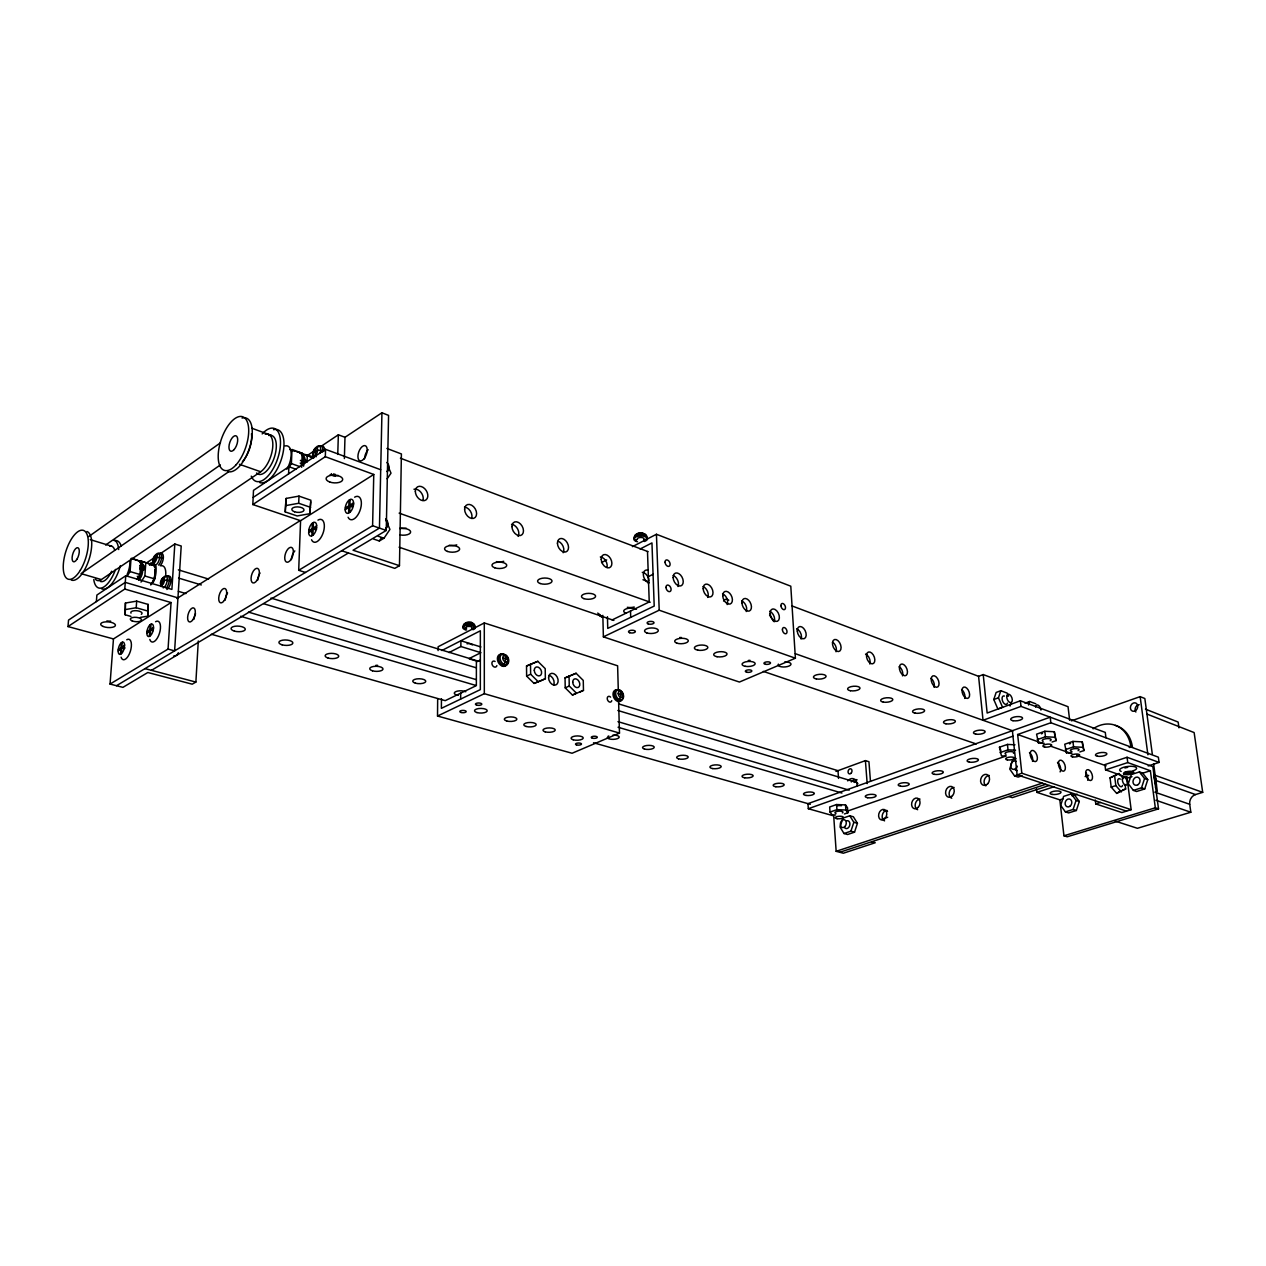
<?xml version="1.0" encoding="UTF-8"?>
<svg xmlns="http://www.w3.org/2000/svg" width="1266" height="1266" viewBox="0 0 1266 1266"><rect width="100%" height="100%" fill="white"/><g stroke="black" fill="none" stroke-linecap="round" stroke-linejoin="round"><path stroke-width="1.5" d="M460.65 699.085L460.682 693.182M448.987 652.576L460.871 646.515L460.903 640.754L480.89 646.958M618.583 700.399L619.485 733.077L572.074 753.254L437.514 716.034L437.672 698.705M438.099 650.582L438.147 646.736L484.292 622.951L617.618 665.789L618.314 690.777M441.454 698.658L441.375 708.343L480.336 689.622L480.352 630.785L441.85 650.502M341.662 550.742L394.786 568.371L399.47 565.696L401.401 453.956L386.905 448.465M399.47 565.696L353.056 550.219L386.257 530.454L388.567 415.39L381.936 412.779L344.985 437.292L338.354 434.792L320.662 446.613M373.771 474.465L300.58 520.706L298.697 570.301L372.6 525.722L373.771 474.465L325.315 456.694L252.82 504.548L253.501 490.353L288.885 466.711L296.26 469.354M373.565 539.031L379.325 540.978L383.994 538.224L389.928 529.425L385.814 519.883M381.936 412.779L379.452 528.096L116.488 685.713M349.717 512.413L349.875 506.811L353.499 504.564M353.325 506.321L349.922 505.118L350.081 499.548M344.368 458.561L344.985 437.292M348.625 513.094L348.783 507.492L345.191 509.739M345.238 508.046L348.83 505.799L348.989 500.228M337.753 454.431L338.354 434.792M325.315 456.694L325.568 449.351L380.702 469.733M309.79 513.711L310.898 500.244L298.982 496.114L286.243 498.408L285.546 504.802L285.246 511.923L297.146 515.958L309.79 513.711L310.676 501.842M311.895 535.819L312.101 530.312L308.651 532.448M312.101 531.926L308.714 530.786L312.148 528.65L312.354 523.159M315.123 455.475L315.978 447.848A4.178 2.026 -70.7 0 1 317.56 449.335L317.481 451.234A4.178 2.026 -70.7 0 1 315.123 455.475L314.522 455.744A4.178 2.026 -70.7 0 1 312.955 454.257L313.019 452.358A4.178 2.026 -70.7 0 1 315.376 448.132M312.955 535.17L313.145 529.663L316.611 527.511M316.595 529.141L313.208 527.985L313.398 522.51M307.052 462.09L307.321 455.048L299.9 453.212L308.303 456.282M310.645 507.381L298.697 503.267L298.982 496.114M301.688 467.281L302.226 453.196L291.987 449.462L291.402 463.593L288.411 468.167M285.246 511.923L286.243 498.408M288.585 473.911L288.885 466.711M636.086 541.357L636.165 539.759M110.047 684.067L168.061 649.078L171.052 602.553L113.465 638.934L110.047 684.067L122.913 687.359L147.837 672.499L192.21 684.178L195.882 682.073L198.287 641.007M168.061 649.078L174.613 650.882L181.212 546.01L174.819 544L171.891 589.418L125.761 575.745L96.881 595.052L96.358 601.603M162.238 584.987L163.203 577.85A3.83 1.693 -72.9 0 1 164.438 579.401L164.311 581.189A3.83 1.693 -72.9 0 1 162.238 584.987L161.906 585.114A3.83 1.693 -72.9 0 1 160.529 583.642L160.64 581.854A3.83 1.693 -72.9 0 1 162.697 578.071M301.181 464.305L302.859 463.91L303.049 461.204L300.39 460.397M150.765 584.971L154.642 578.894L155.528 565.918L139.94 560.711L155.528 565.918M140.368 617.412L147.837 616.146L148.138 604.42L136.681 601.128L125.413 603.043L125.207 614.801L130.936 616.415M147.837 616.146L148.138 604.42M149.356 636.387L149.704 631.307L146.888 633.047M150.243 632.43L146.983 631.512L149.815 629.756L150.148 624.692M154.689 562.12L155.639 555.094A3.782 1.662 -72.7 0 1 156.842 556.581L156.715 558.353A3.782 1.662 -72.7 0 1 154.689 562.12L154.199 562.341A3.782 1.662 -72.7 0 1 152.996 560.838L153.123 559.081A3.782 1.662 -72.7 0 1 155.148 555.315M150.211 635.849L150.559 630.769L153.392 629.012M151.018 624.154L150.67 629.234L153.502 627.461M124.923 609.642L136.206 607.743L136.681 601.128M137.06 579.1L139.956 574.511L140.89 561.487L131.791 558.243M141.001 582.075L144.862 575.983L145.78 562.959M177.952 597.869L125.271 582.392L68.538 620.087L67.984 626.559L124.78 589.054L125.761 575.745M120.507 654.237L120.871 649.221L118.165 650.914M121.504 650.265L118.276 649.395L120.998 647.717L121.362 642.717M121.33 653.715L121.71 648.714L124.432 647.021M125.049 648.065L121.821 647.195L122.185 642.21M125.207 614.801L125.413 603.043M127.17 576.172L130.082 571.567L131.031 558.496L140.89 561.487M465.223 629.661L465.35 628.173M507.35 662.814L507.302 663.305A6.425 4.621 63.2 0 1 501.779 665.932A6.425 4.621 63.2 0 1 497.38 658.716L497.538 657.244A6.425 4.621 63.2 0 1 503.71 654.997M623.062 695.145L622.999 695.889A3.244 2.231 65.9 0 1 621.353 697.487L620.103 697.107A3.244 2.231 65.9 0 1 618.219 693.641L618.283 692.882A3.244 2.231 65.9 0 1 619.929 691.299L621.195 691.679A3.244 2.231 65.9 0 1 623.062 695.145L618.219 693.641M331.186 475.288L331.375 473.626M313.177 456.409L313.288 453.323M508.125 659.633L508.03 660.409A3.418 2.453 63.2 0 1 506.147 662.055L504.77 661.627A3.418 2.453 63.2 0 1 502.76 657.972L502.855 657.181A3.418 2.453 63.2 0 1 504.738 655.551L506.115 655.994A3.418 2.453 63.2 0 1 508.125 659.633L502.76 657.972M161.146 586.601A6.203 2.769 -72.9 0 1 160.924 585.446L161.114 582.55A6.203 2.769 -72.9 0 1 164.469 576.394L165.276 576.046A6.203 2.769 -72.9 0 1 167.27 578.546L167.08 581.458A6.203 2.769 -72.9 0 1 163.725 587.63L163.172 587.851M153.613 563.766A6.14 2.706 -72.7 0 1 153.392 562.642L153.597 559.794A6.14 2.706 -72.7 0 1 156.889 553.685L157.696 553.321A6.14 2.706 -72.7 0 1 159.658 555.742L159.469 558.623A6.14 2.706 -72.7 0 1 156.145 564.747M138.659 579.385L141.349 571.251L141.57 568.75L140.178 569.352L140.067 567.548L142.188 566.25L144.15 567.342L144.277 569.494L142.14 570.491M1028.546 705.004L1029.638 701.506L1035.81 703.817M1010.062 706.048L1011.202 702.503M844.011 833.519L850.926 831.176L853.838 822.283L849.803 815.779L842.903 818.153L840.023 826.999L844.011 833.519L847.603 834.5L854.534 832.173L857.43 823.296L853.395 816.792L849.803 815.779M1065.402 811.886L1073.109 809.449L1076.068 800.428L1071.289 793.909L1063.614 796.393L1060.671 805.35L1065.402 811.886L1068.646 812.914L1076.353 810.493L1079.297 801.489L1074.517 794.985L1071.289 793.909M1133.387 790.395L1141.521 787.816L1144.559 778.558L1139.432 771.928L1131.329 774.539L1128.307 783.749L1133.387 790.395L1136.583 791.503L1144.733 788.94L1147.756 779.682L1142.628 773.067L1139.432 771.928M1000.805 690.714L996.136 692.47L993.794 699.528L997.861 708.976L1002.545 707.267L998.463 697.788L1000.805 690.714L1007.15 693.103L1008.511 696.237M379.325 540.978L381.303 538.05M387.111 478.801L391.02 473.183L387.918 465.999M139.656 565.918L141.65 564.13L143.659 565.38L144.15 567.342M88.699 536.594L220.474 442.799M473.88 627.794L474.671 627.24A6.093 2.453 0.5 0 0 472.107 624.138A6.093 2.453 0.5 0 0 464.226 624.724L463.435 625.277A6.093 2.453 0.5 0 0 464.226 627.714M105.632 545.029L220.363 464.939M228.165 472.107L81.071 573.64L101.375 579.575L260.669 471.759A20.509 9.542 -71 0 0 272.601 448.354A20.509 9.542 -71 0 0 265.243 434.206M646.356 540.455L645.676 540.914A6.821 3.038 -1.7 0 1 644.331 541.468M1123.385 778.558L1119.002 773.526L1110.045 777.894L1111.184 787.104L1116.691 793.402L1125.664 789.003L1125.063 784.398M1116.691 793.402L1119.571 791.44M145.764 563.402L157.063 555.853M160.291 553.701L174.819 544M307.796 455.206L312.623 451.978M253.153 497.443L325.568 449.351M502.46 666.185L505.466 661.944L505.435 655.661L503.282 654.031A5.555 4.004 63.2 0 0 500.212 656.674L500.07 657.94A5.555 4.004 63.2 0 0 503.33 663.875L505.593 664.571A5.555 4.004 63.2 0 0 508.647 661.912L508.79 660.63A5.555 4.004 63.2 0 0 505.545 654.728L502.412 654.38M1110.045 777.894L1119.002 773.526M176.892 598.549L300.058 520.69M646.135 538.889L646.467 538.683A6.615 2.959 -1.7 0 0 644.362 534.932A6.615 2.959 -1.7 0 0 635.69 535.597L634.709 536.262A6.615 2.959 -1.7 0 0 635.057 539.205M121.821 647.195L124.543 645.502M313.208 527.985L316.674 525.833M349.922 505.118L353.531 502.871M617.761 701.411L620.736 697.408L620.562 691.378L619.485 689.954L617.444 690.097M151.461 670.331L348.419 552.989M601.524 562.563L606.667 559.904M632.414 546.643L656.437 534.268L790.791 586.205L795.396 658.209L739.423 682.042L603.376 636.861L602.838 615.355M640.09 549.001L651.958 542.908L654.205 606.066L607.743 628.395L607.443 616.7M468.958 658.652L480.874 652.686L460.871 646.515M480.352 660.029L476.396 661.991L476.364 685.602L445.236 700.652L211.343 634.25M648.366 576.616L653.082 574.289M612.127 619.929L649.236 601.967L647.496 551.533M526.529 666.011L537.828 661.327L545.219 668.638L545.345 678.718L541.342 680.602L534.062 683.418L526.624 676.123L526.529 666.011L537.828 661.327M437.514 716.034L484.324 693.689L619.485 733.077M603.376 636.861L659.206 610.196L795.396 658.209M526.624 676.123L530.628 674.208L530.517 664.08M303.286 463.372L305.739 462.217L305.517 459.906L301.64 454.731L304.821 457.817M534.062 683.418L545.345 678.718M583.468 690.366L572.454 695.018L565.222 687.865L565.047 677.896L576.093 673.275L583.262 680.428L583.468 690.366L579.448 692.201M576.093 673.275L565.047 677.896M565.222 687.865L569.241 686.014L569.067 676.028M301.34 461.963L303.049 461.204M572.454 695.018L576.473 693.198L569.241 686.014M158.535 553.495L159.437 553.1A6.884 3.038 -72.7 0 1 161.652 557.356A6.884 3.038 -72.7 0 1 158.63 565.095M160.149 553.796L161.083 553.384A7.09 3.133 -72.7 0 1 163.361 557.768A7.09 3.133 -72.7 0 1 160.244 565.744M167.745 576.473L168.695 576.077A7.185 3.212 -72.9 0 1 170.942 581.458A7.185 3.212 -72.9 0 1 166.89 589.481M1069.659 720.338L1068.045 706.713L983.223 674.556L978.586 676.329L983.033 720.275L1020.997 706.396L1158.358 757.163L1159.07 762.417L1148.199 765.946M993.794 699.528L998.463 697.788M1105.946 737.793L1105.281 732.413L1020.38 700.778L987.148 713.027L983.223 674.556M835.971 771.405L865.406 760.613L868.935 761.721L870.454 781.233M1025.001 703.2L1029.638 701.506M1159.07 762.417L1050.843 722.744L1050.21 717.189L807.977 803.641L808.309 808.721L1012.974 736.163M1126.93 776.849L1131.155 809.686L1021.82 773.225L1017.642 734.517L1050.843 722.744M1071.416 720.845L1140.144 696.632L1144.844 698.515L1152.329 754.267M844.406 813.959L847.856 812.772L847.492 807.692L845.514 804.907L836.573 804.543L829.673 806.98L830.037 812.06L832.078 814.813L835.639 814.956M1005.188 756.055L1001.453 755.865L999.46 747.225L1007.451 744.424L1014.984 744.788M1052.046 742.034L1056.176 740.61L1054.341 731.748L1044.83 731.257L1036.585 734.169L1038.484 742.984L1044.149 743.269M830.037 812.06L836.937 809.654L845.878 810.018L847.856 812.772M1000.029 752.653L1008.021 749.852L1015.554 750.216M1037.202 739.645L1045.447 736.765L1054.974 737.255L1056.176 740.61M846.701 811.364L1006.375 755.913M1016.028 758.461L1012.832 759.568L1009.714 769.079L1014.572 775.916L1018.117 777.087L1022.121 775.694M1079.866 751.941L1083.981 750.548L1082.272 741.876L1072.935 741.401L1064.738 744.234L1066.494 752.874L1072.065 753.159M1065.371 749.646L1073.584 746.829L1082.921 747.304L1083.981 750.548M882.149 819.149L887.719 817.266M1014.572 775.916L1021.82 773.225M808.309 808.721L833.693 815.874L836.161 851.322L1042.203 783.148M839.769 852.271L1045.732 784.319M1036.506 788.94L1036.886 792.374L1059.832 799.843L1063.946 835.782L1067.206 836.779L1158.517 808.863L1152.851 766.626L1127.072 757.274L1104.902 764.585L1105.566 769.855L1128.259 777.83L1131.946 776.644M1049.245 785.49L1012.325 797.627L1008.796 796.504M1036.886 792.374L1054.372 786.645M1085.12 776.564L1088.681 775.393M1105.566 769.855L1127.753 762.575L1150.367 770.725L1155.32 807.787L1158.517 808.863M1124.129 774.191L1127.721 773.02L1125.221 772.133M1132.405 771.5L1128.813 772.671L1126.313 771.785M1124.888 774.46L1128.465 773.289L1130.965 774.175M1133.165 771.769L1129.557 772.94L1132.057 773.827M1059.832 799.843L1063.313 798.719M1071.97 795.808L1077.255 794.241M1141.157 773.684L1150.367 770.725M1111.184 787.104L1115.837 785.616L1121.344 791.93M1122.562 789.984L1125.664 789.003M1095.296 800.017L1095.77 803.926L1100.407 802.454M1131.155 809.686L1121.898 812.55L1095.77 803.926M1155.225 780.252L1195.515 794.557L1202.7 792.358L1194.139 732.571L1146.933 714.056M1063.946 835.782L1155.32 807.787M1195.515 794.557A8.071 6.821 -69.1 0 0 1189.708 804.29L1190.815 812.234L1137.406 828.296L1115.14 821.08M285.942 505.561L298.697 503.267M599.293 614.137A6.567 4.447 63.7 0 0 602.822 617.08L600.559 616.4A5.839 3.956 63.7 0 1 597.821 613.013M140.352 563.022L143.659 565.38M602.838 617.175L599.831 615.118A3.592 2.437 63.6 0 1 599.166 614.564M137.25 576.346L139.814 576.932M472.376 623.616A3.339 1.345 0.5 0 0 471.712 622.603L470.351 622.176A3.339 1.345 0.5 0 0 466.426 622.571L465.983 622.872A3.339 1.345 0.5 0 0 465.761 623.568M171.037 580.572L164.438 580.239L160.513 582.803L160.893 584.069M163.361 557.768L156.857 557.42L152.98 559.999L153.376 561.297M296.671 451.82L302.226 453.196M309.98 456.899L313.715 457.817L306.958 455.301M145.004 668.622L195.882 682.073M836.161 851.322L843.346 853.221L875.217 842.745L871.641 841.763M120.998 647.717L124.226 648.588M67.984 626.559L113.465 638.934M850.926 831.176L854.534 832.173M149.815 629.756L153.059 630.674M646.293 536.357A5.887 2.643 -1.7 0 0 645.502 534.394L642.147 532.939A3.608 1.63 -1.7 0 0 637.811 533.382L637.273 533.746A3.608 1.63 -1.7 0 0 637.051 534.996M853.838 822.283L857.43 823.296M593.532 742.762L810.303 804.306M136.206 607.743L147.679 611.019M124.78 589.054L171.052 602.553M883.779 810.272L887.561 811.379M240.556 616.273L475.794 685.428M618.077 727.254L841.937 793.054M178.364 591.333L185.944 593.58M248.468 612.111L475.858 679.525M617.982 721.652L849.154 790.174M130.082 571.567L139.956 574.511M144.862 575.983L154.642 578.894M300.2 463.119L302.859 463.91M178.601 578.087L201.326 584.939M263.803 603.771L475.858 667.688M617.855 710.479L856.433 782.388M178.364 569.858L208.605 579.068M270.971 598.058L478.88 661.343M618.742 703.928L837.981 770.678L838.535 778.416M469.939 659.048L477.424 661.327M90.234 539.633L111.756 546.216M298.697 570.301L305.454 572.454M1073.109 809.449L1076.353 810.493M1076.068 800.428L1079.297 801.489M1126.518 811.126L1017.104 774.824L1012.389 730.688M312.148 528.65L315.535 529.789M252.82 504.548L300.58 520.706M399.059 547.181L613.883 620.419M763.319 671.376L976.276 743.965M378.233 536.246L383.994 538.224M1155.905 800.239L1190.815 812.234M372.6 525.722L386.257 530.454M1154.829 792.136L1189.708 804.29M1141.521 787.816L1144.733 788.94M348.83 505.799L352.233 507.001M239.48 464.305L260.669 471.759M1144.559 778.558L1147.756 779.682M1017.642 734.517L1043.453 743.648M1050.827 746.244L1071.115 753.428M1076.654 755.391L1106.152 765.819M399.138 513.141L650.233 602.22M795.317 653.683L1012.942 730.893M291.402 463.593L299.979 466.663M1155.162 775.33L1202.7 792.358M642.954 579.765L648.477 581.774M307.321 455.048L314.063 457.517M289.708 449.509L294.82 451.361M252.045 428.304L271.335 435.393M400.42 458.213L648.018 551.628M792.136 605.987L978.76 676.392M139.545 573.688L140.748 574.163M1145.445 709.15L1178.155 722.063L1178.963 727.823M144.277 569.494L142.314 568.497L141.65 564.13L139.545 561.724L141.697 563.148M302.321 455.57L303.745 456.346M471.11 622.35L473.373 623.537A5.428 2.2 0.5 0 1 474.07 625.705M305.739 462.217L303.777 460.966L302.796 456.314M140.748 562.595L142.821 563.956M303.539 458.545L305.517 459.906M530.628 674.208L538.066 681.535M769.57 615.102L773.526 621.258M999.46 747.225L1000.9 750.469M1155.447 783.971L1155.763 785.79M1153.611 763.841L1157.314 791.345M1140.144 696.632L1147.898 754.789M645.233 536.626L644.521 533.888L643.239 533.524A5.887 2.643 -1.7 0 0 636.181 534.268L635.31 534.853A5.887 2.643 -1.7 0 0 634.946 536.879M1127.072 757.274L1127.753 762.575M1114.681 776.39L1115.837 785.616M313.082 454.953L312.892 453.37L317.608 450.221L324.682 450.68A7.833 3.814 -70.6 0 0 321.611 446.202M1082.272 741.876L1082.921 747.304M1072.935 741.401L1073.584 746.829M1066.083 749.282L1066.494 752.874M1054.341 731.748L1054.974 737.255M1044.83 731.257L1045.447 736.765M1038.073 739.344L1038.484 742.984M1020.38 700.778L1020.997 706.396M1007.451 744.424L1008.021 749.852M472.898 625.705L472.392 623.109L471.158 622.825A5.428 2.2 0.5 0 0 464.764 623.458L464.052 623.964A5.428 2.2 0.5 0 0 464.052 625.641M865.406 760.613L867.178 783.607M845.514 804.907L845.878 810.018M836.573 804.543L836.937 809.654M656.437 534.268L659.206 610.196M630.515 611.035L630.705 617.365M484.292 622.951L484.324 693.689M1071.938 751.498A4.399 1.44 -6.2 0 1 1071.273 749.519A4.399 1.44 -6.2 0 1 1077.429 748.697A4.399 1.44 -6.2 0 1 1078.094 750.675M1007.451 703.073A4.431 2.437 69.1 0 1 1004.318 703.674A4.431 2.437 69.1 0 1 1002.086 698.436A4.431 2.437 69.1 0 1 1004.429 696.047M1017.231 770.598A4.32 3.355 -71 0 1 1014.936 769.412M1017.342 766.183A4.336 3.355 -71.1 0 1 1012.531 769.174A4.336 3.355 -71.1 0 1 1011.217 763.445A4.336 3.355 -71.1 0 1 1016.266 761.452M385.719 518.854A6.077 4.415 57.1 0 1 385.529 528.144M354.607 497.19A12.201 6.172 -71.2 0 1 361.316 501.858A12.201 6.172 -71.2 0 1 356.458 516.797A12.201 6.172 -71.2 0 1 348.087 517.24M126.758 639.757A10.619 4.653 -73.8 0 1 131.411 644.536A10.619 4.653 -73.8 0 1 127.201 657.513A10.619 4.653 -73.8 0 1 121.093 657.181M317.94 520.136A11.932 5.919 -71.7 0 1 324.302 524.836A11.932 5.919 -71.7 0 1 319.554 539.443A11.932 5.919 -71.7 0 1 311.563 539.759M155.576 621.717A10.808 4.827 -73.5 0 1 160.481 626.496A10.808 4.827 -73.5 0 1 156.193 639.726A10.808 4.827 -73.5 0 1 149.815 639.472M1043.152 741.37A4.463 1.488 -6.1 0 1 1043.738 739.281A4.463 1.488 -6.1 0 1 1049.736 738.743A4.463 1.488 -6.1 0 1 1050.179 740.721M101.375 579.575A18.531 7.802 -72.9 0 1 95.314 579.037M251.491 433.732A20.683 9.448 -71 0 1 242.423 461.679M86.958 531.498A25.526 10.508 -72.8 0 1 88.952 559.73A25.526 10.508 -72.8 0 1 71.213 580.018M113.845 539.775A25.273 10.666 -72.9 0 1 118.672 549.539M115.538 569.399A25.273 10.666 -72.9 0 1 102.815 587.519A25.273 10.666 -72.9 0 1 93.763 579.543M109.667 546.089A18.499 7.818 -72.9 0 1 114.652 549.982M111.63 571.219A18.499 7.818 -72.9 0 1 100.331 581.395M114.32 540.645A25.241 10.698 -72.9 0 1 121.156 545.915M120.365 565.633A25.241 10.698 -72.9 0 1 101.597 588.801M129.892 560.648A14.432 6.188 -72.9 0 1 127.075 574.558M110.664 621.131A7.406 2.849 4.7 0 1 106.866 620.91M338.259 475.462A8.308 3.877 3.3 0 1 330.015 474.829M364.576 458.719A8.007 4.035 -70.4 0 1 368.169 449.715M194.141 619.106A7.311 3.371 -73.2 0 1 195.534 613.725M225.269 600.052A7.454 3.513 -72.9 0 1 227.564 592.979M291.386 559.588A7.754 3.798 -72.1 0 1 294.836 550.9M257.663 580.224A7.596 3.656 -72.5 0 1 260.005 573.023M985.818 785.854A5.665 4.352 -72 0 1 984.457 779.65A5.665 4.352 -72 0 1 989.221 775.472M884.57 820.874A5.412 3.972 -74.3 0 1 882.339 815.035A5.412 3.972 -74.3 0 1 886.912 810.398M951.731 798.229A5.57 4.225 -72.9 0 1 949.294 792.263A5.57 4.225 -72.9 0 1 954.105 787.452M917.66 809.718A5.491 4.099 -73.6 0 1 915.334 803.815A5.491 4.099 -73.6 0 1 920.018 799.099M837.443 805.73A5.365 1.693 -3.8 0 1 841.479 805.714M621.622 699.781A6.093 4.194 65.9 0 1 616.558 700.842A6.093 4.194 65.9 0 1 613.029 694.338L613.14 692.913A6.093 4.194 65.9 0 1 618.631 690.65M508.157 662.719A6.235 4.494 63.2 0 1 502.808 665.267A6.235 4.494 63.2 0 1 498.535 658.273L498.693 656.848A6.235 4.494 63.2 0 1 502.76 653.921A6.235 4.494 63.2 0 1 507.65 658.241M474.845 628.696A6.283 2.532 0.4 0 0 472.202 625.499A6.283 2.532 0.4 0 0 464.068 626.1L463.245 626.67A6.283 2.532 0.4 0 0 466.648 629.993M474.022 629.265A6.283 2.532 0.4 0 1 472.867 629.708M467.091 643.84A3.149 1.25 0.4 0 1 470.588 643.777A3.149 1.25 0.4 0 1 472.139 645.027M466.568 628.442A3.133 1.266 0.4 0 1 466.932 626.733A3.133 1.266 0.4 0 1 471.189 626.765A3.133 1.266 0.4 0 1 471.538 628.474M549.302 675.364A6.219 4.399 64.6 0 1 553.574 685.222M496.873 665.6A3.197 2.31 63.2 0 1 493.787 666.739A3.197 2.31 63.2 0 1 491.999 662.593A3.197 2.31 63.2 0 1 495.085 661.469M611.747 700.636A3.038 2.105 65.9 0 1 608.819 701.649A3.038 2.105 65.9 0 1 607.427 697.408A3.038 2.105 65.9 0 1 610.608 697.139M130.999 613.155A5.65 2.2 4.5 0 1 137.06 610.75A5.65 2.2 4.5 0 1 141.349 614.311M142.647 569.637A7.169 3.118 -72.9 0 1 138.548 580.144M149.657 563.655A14.306 6.283 -72.9 0 1 155.845 567.184A14.306 6.283 -72.9 0 1 153.297 582.344M458.245 695.382A6.409 2.39 0.3 0 1 455.586 691.711A6.409 2.39 0.3 0 1 465.761 691.742M612.871 735.15A5.966 2.105 -1.6 0 1 619.185 736.97A5.966 2.105 -1.6 0 1 613.614 739.344A5.966 2.105 -1.6 0 1 607.284 737.524M607.902 736.448A5.966 2.105 -1.6 0 1 608.772 735.973M377.616 665.315A6.662 2.564 1.4 0 1 375.891 665.299M846.638 820.827A4.02 2.896 -74.8 0 1 849.787 822.979A4.02 2.896 -74.8 0 1 848.188 827.885A4.02 2.896 -74.8 0 1 844.469 827.426M178.332 652.734A7.153 5.824 53 0 1 173.569 656.089M847.714 780.885A7.944 5.713 -73.6 0 1 854.281 779.081A7.944 5.713 -73.6 0 1 856.971 786.218M851.258 781.945A7.928 5.713 -73.6 0 1 857.129 779.84M854.297 782.388A5.286 3.814 -73.6 0 1 857.889 783.654M155.94 556.977A6.884 3.038 -72.7 0 1 157.617 554.318M155.338 565.095A6.14 2.706 -72.7 0 1 154.626 565.032M166.242 587.994A6.979 3.102 -72.9 0 0 169.296 580.176L169.296 580.16A6.979 3.102 -72.9 0 0 167.033 575.793L166.131 576.188A6.979 3.102 -72.9 0 0 163.472 579.67M161.146 565.775A14.242 6.314 -72.9 0 1 165.751 574.669M149.546 565.269A12.518 5.491 -72.9 0 1 154.674 567.247M155.132 569.558A12.518 5.491 -72.9 0 1 151.271 584.306M835.987 813.452A4.035 1.266 -3.8 0 1 835.987 811.743A4.035 1.266 -3.8 0 1 841.415 811.269A4.035 1.266 -3.8 0 1 842.349 812.899M646.689 540.25A6.821 3.038 -1.7 0 0 644.521 536.388A6.821 3.038 -1.7 0 0 635.595 537.069L634.582 537.749A6.821 3.038 -1.7 0 0 637.542 541.769M643.935 533.841A3.608 1.63 -1.7 0 1 643.714 535.075M637.399 539.538A3.402 1.519 -1.7 0 1 640.928 537.464A3.402 1.519 -1.7 0 1 643.682 539.617M703.073 586.601A6.836 4.384 64.6 0 1 707.757 597.441M722.538 593.801A6.773 4.304 65 0 1 727.175 604.562M741.654 600.891A6.71 4.225 65.4 0 1 746.244 611.541M769.681 611.288A6.615 4.115 65.9 0 1 774.206 621.796M673.227 575.524A6.931 4.494 64 0 1 677.959 586.522M681.456 637.51A6.789 2.722 -2.3 0 1 679.7 637.494M749.978 660.314A6.583 2.564 -3.1 0 1 748.285 660.472M1154.782 779.824A8.308 6.868 -69.4 0 1 1156.285 785.569M1005.979 754.299A4.384 1.456 -5.6 0 1 1006.185 752.4A4.384 1.456 -5.6 0 1 1011.74 751.656A4.384 1.456 -5.6 0 1 1013.465 753.302M1035.62 707.093A4.368 2.358 69.3 0 1 1038.199 705.209A4.368 2.358 69.3 0 1 1040.953 710.084M303.713 462.533A7.928 3.814 -70.9 0 1 303.571 466.157M1153.737 774.27A13.879 11.441 -69.5 0 1 1155.51 787.42M1153.753 776.501A13.894 11.441 -69.5 0 1 1154.671 783.306M320.124 453.196A6.773 3.292 -70.7 0 0 320.567 451.487L320.662 448.401A6.773 3.292 -70.7 0 0 318.114 445.996L317.117 446.455A6.773 3.292 -70.7 0 0 313.715 451.63M322.672 451.994A7.612 3.687 -70.7 0 0 319.918 445.822L318.81 446.328A7.612 3.687 -70.7 0 0 317.687 447.294M335.126 476.364A7.944 3.909 -70.9 0 0 335.348 474.449L333.528 473.927A7.707 3.798 -70.9 0 1 333.322 475.794M312.259 455.839A15.809 7.659 -70.9 0 1 316.12 456.789M1121.154 771.421A8.577 2.706 -6.6 0 1 1123.274 767.402A8.577 2.706 -6.6 0 1 1135.159 766.864A8.577 2.706 -6.6 0 1 1132.991 770.867M1128.924 746.972A4.273 1.393 -6.7 0 1 1129.668 747.573M1085.595 772.561A5.681 3.023 70.6 0 1 1087.7 780.267M1057.506 762.338A5.776 3.118 70.4 0 1 1060.101 771.896M1041.412 733.837A5.934 2.01 -6.1 0 1 1042.519 733.362M1069.485 743.917A5.855 1.931 -6.3 0 1 1070.593 743.459M1029.464 752.637A5.855 3.212 70.1 0 1 1032.502 761.388M242.059 418.065A28.279 12.882 -71 0 1 250.557 444.445A28.279 12.882 -71 0 1 228.149 471.648M262.173 433.921A27.979 13.056 -71 0 1 279.913 436.58A27.979 13.056 -71 0 1 270.528 472.883A27.979 13.056 -71 0 1 251.269 476.158M268.709 435.488A20.478 9.558 -71 0 1 274.374 457.263A20.478 9.558 -71 0 1 256.523 473.025M273.519 429.696A27.947 13.071 -71 0 1 282.35 455.918A27.947 13.071 -71 0 1 259.862 482.663M285.151 445.949A15.967 7.564 -71 0 1 291.133 452.753A15.967 7.564 -71 0 1 286.891 469.243M1124.904 767.987A5.713 1.804 -6.6 0 1 1127.674 767.386M1115.393 725.418A32.631 26.301 -69 0 1 1132.453 747.336M1093.08 728.82A32.663 26.301 -69 0 1 1130.87 746.75M1135.871 712.03A4.368 3.545 -66.1 0 1 1135.555 707.441A4.368 3.545 -66.1 0 1 1139.194 704.671M961.622 689.527A5.966 3.371 68.8 0 1 964.708 698.436M930.985 678.275A6.061 3.482 68.4 0 1 934.102 687.327M634.219 606.984A6.931 2.88 -1.6 0 1 627.319 607.3M626.005 613.203A6.947 2.864 -1.6 0 1 626.116 608.883A6.947 2.864 -1.6 0 1 636.466 609.263M642.273 572.327A6.963 4.589 63.6 0 1 648.936 580.762M648.825 582.313A6.963 4.589 63.6 0 1 648.366 583.658M648.714 582.866A6.979 4.589 63.6 0 1 643.334 574.685A6.979 4.589 63.6 0 1 648.271 570.27M899.335 666.66A6.156 3.608 68 0 1 902.484 675.854M723.566 601.034A6.726 4.273 65.2 0 1 728.805 600.163M796.662 628.791A6.472 3.988 66.5 0 1 801.093 639.061M865.533 654.063A6.251 3.719 67.6 0 1 869.805 664.001M832.806 642.242A6.362 3.845 67.1 0 1 836.035 651.753M784.667 661.976A6.472 2.485 -3.6 0 1 790.965 664.397A6.472 2.485 -3.6 0 1 783.306 666.992A6.472 2.485 -3.6 0 1 778.337 664.128M600.337 556.945A7.105 4.763 62.6 0 1 607.063 567.136M558.227 541.262A7.264 4.937 61.5 0 1 563.18 552.736M413.966 489.23A7.77 5.507 57.4 0 1 420.866 492.252A7.77 5.507 57.4 0 1 423.002 500.228M464.48 507.08A7.58 5.317 58.9 0 1 471.775 517.968M511.543 524.361A7.422 5.111 60.3 0 1 517.604 528.919A7.422 5.111 60.3 0 1 518.079 536.373M503.726 561.297A7.374 3.212 0.3 0 1 496.414 561.629M399.74 528.555A7.738 3.45 1.9 0 1 410.643 531.878A7.738 3.45 1.9 0 1 400.167 534.917M456.757 544.855A7.549 3.339 1.1 0 1 449.303 545.203M406.18 528.175A7.738 3.466 1.9 0 1 400.278 528.096M1122.531 785.426A4.225 2.184 70.7 0 1 1119.603 785.949A4.225 2.184 70.7 0 1 1117.704 780.568A4.225 2.184 70.7 0 1 1120.315 779.112M386.874 462.438A6.029 4.289 56 0 1 386.684 471.506M124.543 644.774L124.321 647.812A6.393 2.785 -73.8 0 1 121.758 653.367L120.096 654.38A6.393 2.785 -73.8 0 1 118.165 651.642L118.387 648.603A6.393 2.785 -73.8 0 1 120.935 643.081L122.596 642.052A6.393 2.785 -73.8 0 1 124.543 644.774M622.951 697.566L622.919 698.025A5.919 4.067 65.9 0 1 618.172 700.557A5.919 4.067 65.9 0 1 614.184 693.926L614.295 692.549A5.919 4.067 65.9 0 1 619.027 690.033A5.919 4.067 65.9 0 1 623.03 696.664L622.951 697.566M623.489 696.87L623.473 697.281A5.27 3.624 65.9 0 1 620.783 699.876L618.742 699.259A5.27 3.624 65.9 0 1 615.672 693.626L615.782 692.407A5.27 3.624 65.9 0 1 618.473 689.812L620.514 690.445A5.27 3.624 65.9 0 1 623.568 696.063L623.489 696.87M353.594 503.678L353.404 505.466A7.343 3.703 -71.2 0 1 350.271 511.97L348.087 513.316A7.343 3.703 -71.2 0 1 345.238 510.53L345.333 507.16A7.343 3.703 -71.2 0 1 348.435 500.671L350.619 499.31A7.343 3.703 -71.2 0 1 353.483 502.064L353.594 503.678M308.809 529.916L308.682 533.239A7.185 3.545 -71.7 0 0 311.373 536.024L313.477 534.727A7.185 3.545 -71.7 0 0 316.516 528.381L316.627 525.042A7.185 3.545 -71.7 0 0 313.921 522.288L311.832 523.602A7.185 3.545 -71.7 0 0 308.809 529.916M153.502 628.205L153.281 629.819A6.504 2.896 -73.5 0 1 150.654 635.485L148.929 636.545A6.504 2.896 -73.5 0 1 146.888 633.791L147.093 630.721A6.504 2.896 -73.5 0 1 149.72 625.056L151.429 623.996A6.504 2.896 -73.5 0 1 153.487 626.733L153.502 628.205M1125.711 771.943L1124.714 772.339A5.159 1.614 -6.6 0 0 1123.812 774.032L1125.332 774.57A5.159 1.614 -6.6 0 0 1130.364 774.333L1132.548 773.637A5.159 1.614 -6.6 0 0 1133.466 771.928L1131.962 771.39A5.159 1.614 -6.6 0 0 1126.898 771.627L1125.711 771.943M1072.571 756.91A4.399 1.44 -6.2 0 0 1079.661 755.327A4.399 1.44 -6.2 0 0 1073.758 754.33A4.399 1.44 -6.2 0 0 1072.571 756.91M1006.771 696.379A4.431 2.437 69.1 0 0 1010.679 702.646A4.431 2.437 69.1 0 0 1011.154 696.221A4.431 2.437 69.1 0 0 1006.771 696.379M1012.99 720.718A6.013 2.089 -5.9 0 0 1022.564 718.455A6.013 2.089 -5.9 0 0 1014.335 716.999A6.013 2.089 -5.9 0 0 1012.99 720.718M294.551 511.78A6.14 2.754 3.5 0 0 304.03 510.103A6.14 2.754 3.5 0 0 295.168 507.049A6.14 2.754 3.5 0 0 294.551 511.78M1044.577 747.051A4.463 1.488 -6 0 0 1051.714 745.421A4.463 1.488 -6 0 0 1045.669 744.392A4.463 1.488 -6 0 0 1044.577 747.051M80.391 570.143A25.557 10.476 -72.8 0 0 83.556 530.438A25.557 10.476 -72.8 0 0 63.379 563.734A25.557 10.476 -72.8 0 0 80.391 570.143M76.989 559.192A7.343 3.007 -72.8 0 0 77.938 547.751A7.343 3.007 -72.8 0 0 72.13 557.262A7.343 3.007 -72.8 0 0 76.989 559.192M102.973 626.417A7.422 2.833 4.7 0 0 115.253 625.879A7.422 2.833 4.7 0 0 105.964 621.843A7.422 2.833 4.7 0 0 102.973 626.417M329.73 482.014A8.324 3.861 3.2 0 0 342.69 479.687A8.324 3.861 3.2 0 0 330.806 475.383A8.324 3.861 3.2 0 0 329.73 482.014M363.595 459.273A8.023 4.02 -70.4 0 0 365.969 446.123A8.023 4.02 -70.4 0 0 358.12 454.352A8.023 4.02 -70.4 0 0 363.595 459.273M193.049 619.485A7.327 3.355 -73.2 0 0 193.714 607.933A7.327 3.355 -73.2 0 0 187.637 617.27A7.327 3.355 -73.2 0 0 193.049 619.485M224.399 600.29A7.469 3.497 -72.9 0 0 225 588.548A7.469 3.497 -72.9 0 0 218.717 598.122A7.469 3.497 -72.9 0 0 224.399 600.29M290.974 559.509A7.77 3.798 -72.1 0 0 291.449 547.403A7.77 3.798 -72.1 0 0 284.739 557.483A7.77 3.798 -72.1 0 0 290.974 559.509M257.014 580.319A7.612 3.64 -72.5 0 0 257.552 568.387A7.612 3.64 -72.5 0 0 251.064 578.214A7.612 3.64 -72.5 0 0 257.014 580.319M969.376 762.132A5.729 1.899 -5.3 0 0 978.428 760.075A5.729 1.899 -5.3 0 0 970.452 758.777A5.729 1.899 -5.3 0 0 969.376 762.132M987.749 783.733A5.665 4.352 -72 0 0 986.8 774.476A5.665 4.352 -72 0 0 980.596 781.407A5.665 4.352 -72 0 0 987.749 783.733M867.685 797.738A5.46 1.741 -4.1 0 0 876.119 795.839A5.46 1.741 -4.1 0 0 868.254 794.684A5.46 1.741 -4.1 0 0 867.685 797.738M918.309 807.217A5.507 4.099 -73.6 0 0 917.518 798.197A5.507 4.099 -73.6 0 0 911.615 804.875A5.507 4.099 -73.6 0 0 918.309 807.217M885.092 818.453A5.428 3.972 -74.3 0 0 884.364 809.544A5.428 3.972 -74.3 0 0 878.62 816.095A5.428 3.972 -74.3 0 0 885.092 818.453M934.466 774.349A5.634 1.836 -4.9 0 0 943.312 772.355A5.634 1.836 -4.9 0 0 935.368 771.105A5.634 1.836 -4.9 0 0 934.466 774.349M952.507 795.649A5.586 4.225 -72.9 0 0 951.652 786.518A5.586 4.225 -72.9 0 0 945.591 793.307A5.586 4.225 -72.9 0 0 952.507 795.649M900.585 786.218A5.539 1.788 -4.5 0 0 909.225 784.271A5.539 1.788 -4.5 0 0 901.329 783.068A5.539 1.788 -4.5 0 0 900.585 786.218M572.738 682.137A4.637 3.244 65 0 0 578.119 687.47A4.637 3.244 65 0 0 577.961 680.048A4.637 3.244 65 0 0 572.738 682.137M534.284 670.3A4.716 3.355 64.1 0 0 539.822 675.743A4.716 3.355 64.1 0 0 539.727 668.211A4.716 3.355 64.1 0 0 534.284 670.3M592.298 738.157A3.038 1.076 -1.4 0 0 597.267 737.445A3.038 1.076 -1.4 0 0 593.295 736.306A3.038 1.076 -1.4 0 0 592.298 738.157M476.649 705.099A3.212 1.187 0 0 0 481.808 704.339A3.212 1.187 0 0 0 477.424 703.073A3.212 1.187 0 0 0 476.649 705.099M576.536 744.914A3.007 1.06 -1.2 0 0 581.458 744.202A3.007 1.06 -1.2 0 0 577.502 743.095A3.007 1.06 -1.2 0 0 576.536 744.914M461.061 712.473A3.181 1.155 0.2 0 0 466.173 711.714A3.181 1.155 0.2 0 0 461.789 710.479A3.181 1.155 0.2 0 0 461.061 712.473M545.155 731.843A6.156 2.2 -0.9 0 0 555.157 730.403A6.156 2.2 -0.9 0 0 546.975 728.077A6.156 2.2 -0.9 0 0 545.155 731.843M526.055 726.447A6.219 2.231 -0.6 0 0 536.135 724.991A6.219 2.231 -0.6 0 0 527.811 722.617A6.219 2.231 -0.6 0 0 526.055 726.447M506.653 720.971A6.267 2.263 -0.4 0 0 516.797 719.484A6.267 2.263 -0.4 0 0 508.331 717.078A6.267 2.263 -0.4 0 0 506.653 720.971M476.934 712.568A6.362 2.326 0 0 0 487.157 711.065A6.362 2.326 0 0 0 478.485 708.58A6.362 2.326 0 0 0 476.934 712.568M573.197 739.787A6.077 2.152 -1.2 0 0 583.135 738.363A6.077 2.152 -1.2 0 0 575.144 736.084A6.077 2.152 -1.2 0 0 573.197 739.787M548.574 677.785A6.219 4.399 64.6 0 0 555.837 684.938A6.219 4.399 64.6 0 0 555.679 674.984A6.219 4.399 64.6 0 0 548.574 677.785M132.012 620.831A5.665 2.184 4.4 0 0 141.428 620.403A5.665 2.184 4.4 0 0 134.402 617.302A5.665 2.184 4.4 0 0 132.012 620.831M775.836 786.74A5.523 1.804 -3.3 0 0 784.192 784.793A5.523 1.804 -3.3 0 0 776.011 783.591A5.523 1.804 -3.3 0 0 775.836 786.74M712.726 768.589A5.681 1.931 -2.7 0 0 721.193 766.547A5.681 1.931 -2.7 0 0 712.616 765.265A5.681 1.931 -2.7 0 0 712.726 768.589M678.513 758.84A5.776 1.978 -2.3 0 0 688.071 757.511A5.776 1.978 -2.3 0 0 680.839 755.406A5.776 1.978 -2.3 0 0 678.513 758.84M806.031 795.428A5.444 1.757 -3.6 0 0 814.323 793.529A5.444 1.757 -3.6 0 0 806.331 792.358A5.444 1.757 -3.6 0 0 806.031 795.428M744.756 777.799A5.602 1.867 -3 0 0 753.159 775.805A5.602 1.867 -3 0 0 744.788 774.57A5.602 1.867 -3 0 0 744.756 777.799M644.426 749.029A5.855 2.041 -2 0 0 654.111 747.684A5.855 2.041 -2 0 0 646.641 745.516A5.855 2.041 -2 0 0 644.426 749.029M372.489 670.822A6.678 2.548 1.4 0 0 382.997 669.192A6.678 2.548 1.4 0 0 373.565 666.454A6.678 2.548 1.4 0 0 372.489 670.822M415.359 683.149A6.536 2.469 0.8 0 0 425.74 681.567A6.536 2.469 0.8 0 0 416.625 678.924A6.536 2.469 0.8 0 0 415.359 683.149M328.1 658.051A6.821 2.627 1.9 0 0 338.734 656.389A6.821 2.627 1.9 0 0 328.97 653.541A6.821 2.627 1.9 0 0 328.1 658.051M282.096 644.821A6.979 2.706 2.6 0 0 292.857 643.096A6.979 2.706 2.6 0 0 282.729 640.153A6.979 2.706 2.6 0 0 282.096 644.821M234.4 631.101A7.153 2.801 3.2 0 0 245.287 629.329A7.153 2.801 3.2 0 0 234.78 626.274A7.153 2.801 3.2 0 0 234.4 631.101M845.023 826.445A4.035 2.896 -74.8 0 0 844.549 819.814A4.035 2.896 -74.8 0 0 840.323 824.657A4.035 2.896 -74.8 0 0 845.023 826.445M851.163 773.146A2.643 1.899 -73.1 0 0 850.847 768.842A2.643 1.899 -73.1 0 0 848.062 772.07A2.643 1.899 -73.1 0 0 851.163 773.146M837.143 818.706A4.035 1.25 -3.8 0 0 843.346 817.33A4.035 1.25 -3.8 0 0 837.459 816.507A4.035 1.25 -3.8 0 0 837.143 818.706M665.03 562.199A3.482 2.263 63.6 0 0 668.939 566.345A3.482 2.263 63.6 0 0 668.733 560.917A3.482 2.263 63.6 0 0 665.03 562.199M629.629 632.715A3.45 1.393 -1.7 0 0 635.31 631.829A3.45 1.393 -1.7 0 0 630.879 630.326A3.45 1.393 -1.7 0 0 629.629 632.715M782.42 629.819A3.307 2.041 66.3 0 0 786.028 633.696A3.307 2.041 66.3 0 0 785.695 628.442A3.307 2.041 66.3 0 0 782.42 629.819M746.94 672.278A3.26 1.25 -3.1 0 0 751.846 670.98A3.26 1.25 -3.1 0 0 746.972 670.11A3.26 1.25 -3.1 0 0 746.94 672.278M648.208 623.916A3.482 1.424 -1.9 0 0 653.952 623.03A3.482 1.424 -1.9 0 0 649.521 621.479A3.482 1.424 -1.9 0 0 648.208 623.916M665.979 587.44A3.497 2.279 64.1 0 0 669.92 591.57A3.497 2.279 64.1 0 0 669.714 586.079A3.497 2.279 64.1 0 0 665.979 587.44M780.932 605.718A3.292 2.026 65.8 0 0 784.524 609.579A3.292 2.026 65.8 0 0 784.192 604.388A3.292 2.026 65.8 0 0 780.932 605.718M765.566 664.302A3.292 1.266 -3.4 0 0 770.535 662.973A3.292 1.266 -3.4 0 0 765.629 662.086A3.292 1.266 -3.4 0 0 765.566 664.302M703.184 588.737A6.852 4.384 64.7 0 0 710.812 596.808A6.852 4.384 64.7 0 0 710.289 586.063A6.852 4.384 64.7 0 0 703.184 588.737M722.744 595.97A6.789 4.304 65 0 0 730.26 603.961A6.789 4.304 65 0 0 729.707 593.279A6.789 4.304 65 0 0 722.744 595.97M741.971 603.075A6.726 4.225 65.4 0 0 749.377 610.972A6.726 4.225 65.4 0 0 748.776 600.385A6.726 4.225 65.4 0 0 741.971 603.075M770.155 613.488A6.631 4.115 65.9 0 0 777.403 621.274A6.631 4.115 65.9 0 0 776.738 610.798A6.631 4.115 65.9 0 0 770.155 613.488M673.148 577.628A6.947 4.494 64.1 0 0 680.95 585.841A6.947 4.494 64.1 0 0 680.491 574.97A6.947 4.494 64.1 0 0 673.148 577.628M676.835 643.144A6.805 2.706 -2.3 0 0 688.118 641.419A6.805 2.706 -2.3 0 0 679.573 638.475A6.805 2.706 -2.3 0 0 676.835 643.144M697.851 650.17A6.741 2.659 -2.6 0 0 707.852 647.417A6.741 2.659 -2.6 0 0 697.645 645.565A6.741 2.659 -2.6 0 0 697.851 650.17M717.078 656.722A6.678 2.611 -2.8 0 0 727.048 654.016A6.678 2.611 -2.8 0 0 716.983 652.196A6.678 2.611 -2.8 0 0 717.078 656.722M745.31 666.327A6.599 2.548 -3.1 0 0 755.201 663.685A6.599 2.548 -3.1 0 0 745.357 661.912A6.599 2.548 -3.1 0 0 745.31 666.327M646.752 632.905A6.9 2.785 -1.9 0 0 658.146 631.148A6.9 2.785 -1.9 0 0 649.363 628.126A6.9 2.785 -1.9 0 0 646.752 632.905M1137.928 784.714A4.178 3.434 -69.5 0 0 1138.625 777.609A4.178 3.434 -69.5 0 0 1133.007 781.264A4.178 3.434 -69.5 0 0 1137.928 784.714M1007.356 759.901A4.384 1.44 -5.6 0 0 1014.335 758.318A4.384 1.44 -5.6 0 0 1008.306 757.337A4.384 1.44 -5.6 0 0 1007.356 759.901M1097.48 756.245A5.792 1.883 -6.5 0 0 1106.832 754.172A5.792 1.883 -6.5 0 0 1099.157 752.859A5.792 1.883 -6.5 0 0 1097.48 756.245M1085.706 772.592A5.697 3.007 70.6 0 0 1090.612 780.536A5.697 3.007 70.6 0 0 1091.023 772.118A5.697 3.007 70.6 0 0 1085.706 772.592M1058.376 763.145A5.776 3.102 70.4 0 0 1063.377 771.216A5.776 3.102 70.4 0 0 1063.867 762.686A5.776 3.102 70.4 0 0 1058.376 763.145M1030.192 753.397A5.871 3.212 70.1 0 0 1035.303 761.61A5.871 3.212 70.1 0 0 1035.873 752.969A5.871 3.212 70.1 0 0 1030.192 753.397M236.267 464.622A28.327 12.85 -71 0 0 245.034 418.239A28.327 12.85 -71 0 0 219.065 447.721A28.327 12.85 -71 0 0 236.267 464.622M234.099 449.588A8.134 3.687 -71 0 0 236.679 436.248A8.134 3.687 -71 0 0 229.209 444.651A8.134 3.687 -71 0 0 234.099 449.588M1052.157 794.399A5.523 1.709 -5.8 0 0 1061.003 792.5A5.523 1.709 -5.8 0 0 1053.549 791.329A5.523 1.709 -5.8 0 0 1052.157 794.399M1135.523 710.653A4.384 3.545 -66.1 0 0 1136.267 703.279A4.384 3.545 -66.1 0 0 1130.396 707.235A4.384 3.545 -66.1 0 0 1135.523 710.653M962.018 689.97A5.982 3.371 68.8 0 0 967.319 698.421A5.982 3.371 68.8 0 0 968.094 689.78A5.982 3.371 68.8 0 0 962.018 689.97M945.955 723.804A5.982 2.089 -5.2 0 0 955.371 721.541A5.982 2.089 -5.2 0 0 946.968 720.101A5.982 2.089 -5.2 0 0 945.955 723.804M883.288 702.108A6.172 2.247 -4.6 0 0 892.847 699.734A6.172 2.247 -4.6 0 0 884.016 698.183A6.172 2.247 -4.6 0 0 883.288 702.108M850.388 690.73A6.267 2.326 -4.3 0 0 860.025 688.277A6.267 2.326 -4.3 0 0 850.974 686.663A6.267 2.326 -4.3 0 0 850.388 690.73M931.222 678.671A6.061 3.482 68.4 0 0 936.634 687.28A6.061 3.482 68.4 0 0 937.505 678.529A6.061 3.482 68.4 0 0 931.222 678.671M975.817 734.138A5.903 2.026 -5.5 0 0 985.154 731.938A5.903 2.026 -5.5 0 0 976.972 730.545A5.903 2.026 -5.5 0 0 975.817 734.138M915.128 713.138A6.077 2.168 -4.9 0 0 924.623 710.812A6.077 2.168 -4.9 0 0 916.014 709.308A6.077 2.168 -4.9 0 0 915.128 713.138M899.398 667.008A6.172 3.592 68 0 0 904.937 675.759A6.172 3.592 68 0 0 905.918 666.897A6.172 3.592 68 0 0 899.398 667.008M866.514 654.933A6.267 3.719 67.5 0 0 872.179 663.859A6.267 3.719 67.5 0 0 873.271 654.886A6.267 3.719 67.5 0 0 866.514 654.933M832.506 642.463A6.377 3.845 67.1 0 0 838.314 651.547A6.377 3.845 67.1 0 0 839.516 642.463A6.377 3.845 67.1 0 0 832.506 642.463M797.264 631.038A6.488 3.988 66.5 0 0 804.306 638.618A6.488 3.988 66.5 0 0 803.609 628.332A6.488 3.988 66.5 0 0 797.264 631.038M816.38 678.956A6.362 2.405 -4 0 0 826.097 676.44A6.362 2.405 -4 0 0 816.792 674.762A6.362 2.405 -4 0 0 816.38 678.956M540.171 583.515A7.232 3.086 -0.4 0 0 551.929 581.6A7.232 3.086 -0.4 0 0 542.307 578.23A7.232 3.086 -0.4 0 0 540.171 583.515M583.879 598.628A7.09 2.975 -1 0 0 595.479 596.777A7.09 2.975 -1 0 0 586.221 593.548A7.09 2.975 -1 0 0 583.879 598.628M494.753 567.801A7.39 3.197 0.3 0 0 506.669 565.823A7.39 3.197 0.3 0 0 496.668 562.326A7.39 3.197 0.3 0 0 494.753 567.801M601.208 559.271A7.121 4.748 62.6 0 0 609.373 567.722A7.121 4.748 62.6 0 0 609.057 556.629A7.121 4.748 62.6 0 0 601.208 559.271M557.436 543.256A7.279 4.937 61.5 0 0 565.87 551.913A7.279 4.937 61.5 0 0 565.649 540.629A7.279 4.937 61.5 0 0 557.436 543.256M511.939 526.593A7.438 5.111 60.3 0 0 520.643 535.471A7.438 5.111 60.3 0 0 520.532 524.013A7.438 5.111 60.3 0 0 511.939 526.593M464.606 509.264A7.612 5.317 59 0 0 473.611 518.364A7.612 5.317 59 0 0 473.611 506.716A7.612 5.317 59 0 0 464.606 509.264M415.327 491.24A7.786 5.507 57.5 0 0 424.648 500.561A7.786 5.507 57.5 0 0 424.775 488.723A7.786 5.507 57.5 0 0 415.327 491.24M447.515 551.454A7.564 3.323 1.1 0 0 459.605 549.412A7.564 3.323 1.1 0 0 449.193 545.773A7.564 3.323 1.1 0 0 447.515 551.454M1069.754 806.379A4.067 3.26 -71.8 0 0 1070.466 799.447A4.067 3.26 -71.8 0 0 1065.133 802.961A4.067 3.26 -71.8 0 0 1069.754 806.379M1122.341 779.381A4.225 2.184 70.7 0 0 1125.949 785.268A4.225 2.184 70.7 0 0 1126.186 779.001A4.225 2.184 70.7 0 0 1122.341 779.381"/></g></svg>
